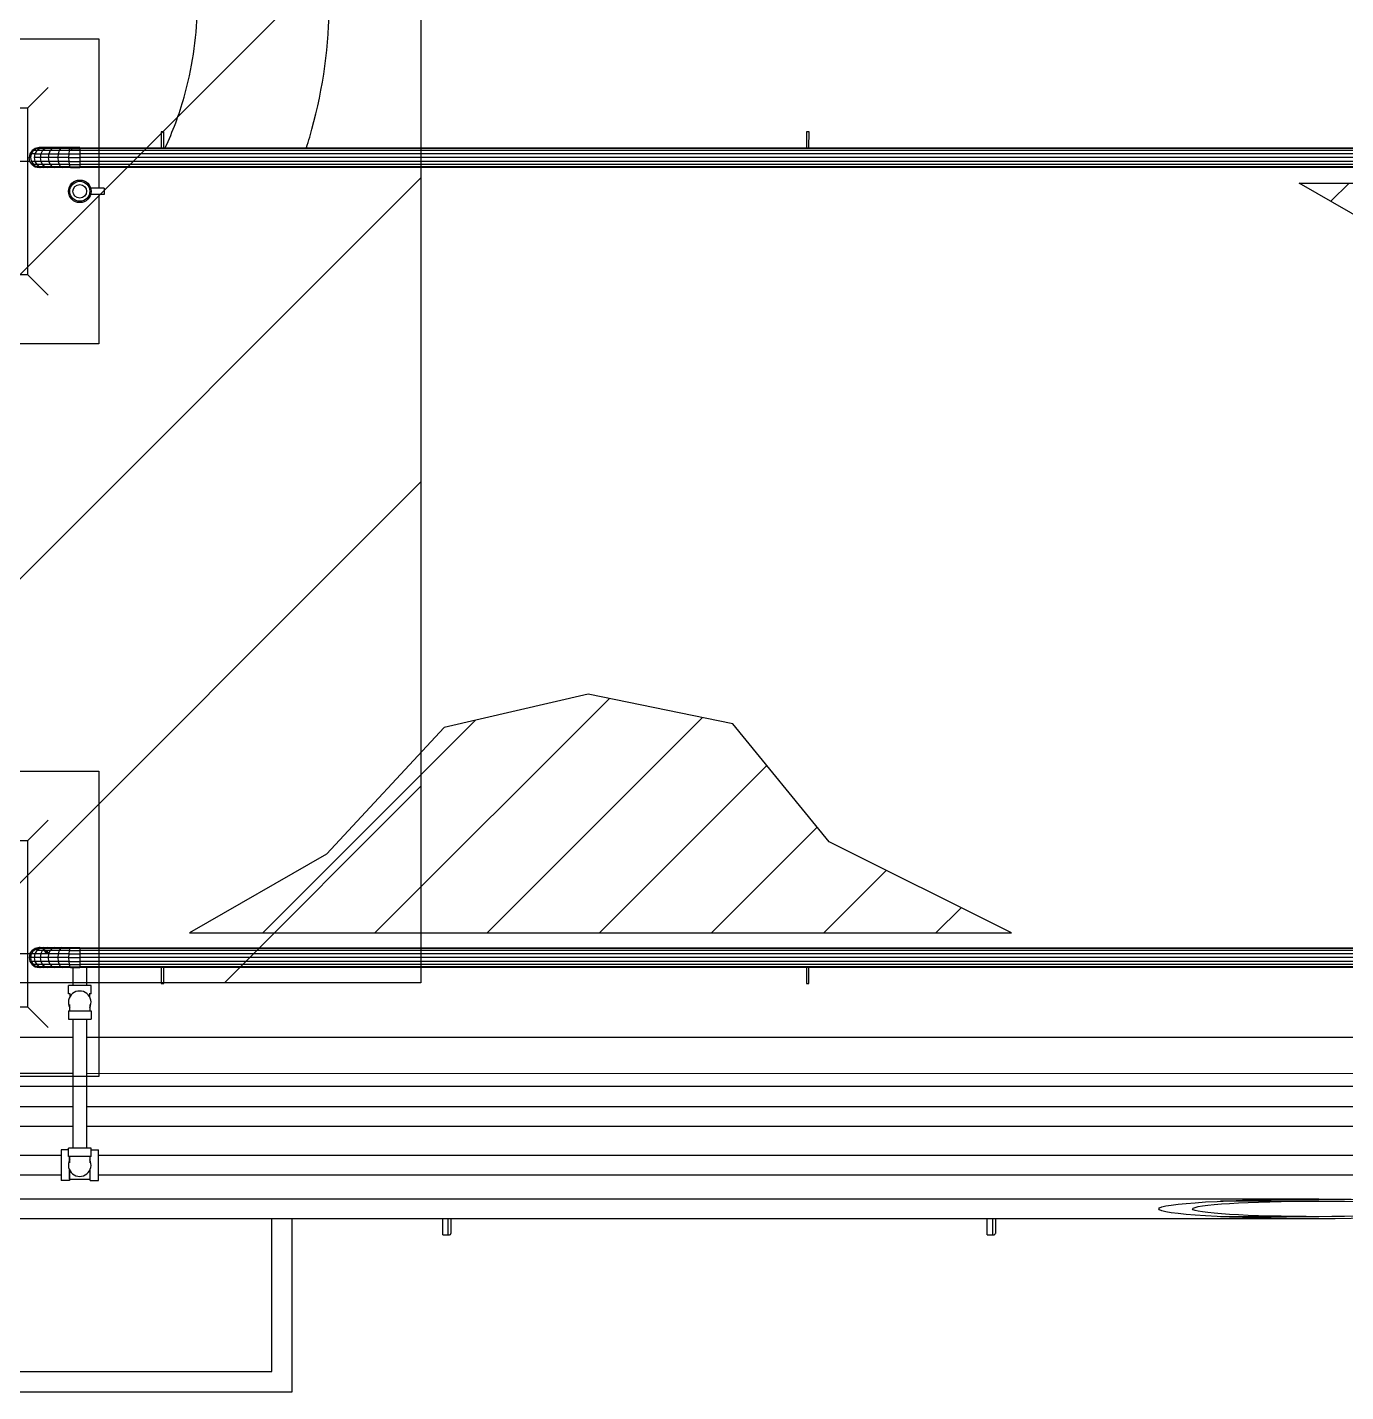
# Model space of a CAD drawing. Header units: metres. Extents: x 0 to 63075, y 0 to 44550.
# Drawn here: x 57703 to 58190, y 36414 to 36917 of the extents above; entities that cross this region are included whole.
import ezdxf

# ---------------------------------------------------------------- set-up
doc = ezdxf.new("R2010")
doc.units = ezdxf.units.M
doc.header["$LTSCALE"] = 75
for name, color, linetype in [('AI-Hatch mob', 7, 'Continuous'), ('GSB', 7, 'Continuous'), ('ML6', 1, 'Continuous'), ('SDM', 7, 'Continuous'), ('SL1', 8, 'Continuous')]:
    doc.layers.add(name, color=color, linetype=linetype)
pattern_1 = [(44.99813, (326091.56, -18363.04), (-137.8813, 137.89033), [])]

# ---------------------------------------------------------------- blocks, each defined once
blk = doc.blocks.new('A$C6bae614f')
at = {"layer": 'SL1'}
h = blk.add_hatch(dxfattribs=at)
h.set_pattern_fill('_USER', color=256, scale=195, angle=44.9981, style=0, pattern_type=0)
h.set_pattern_definition(pattern_1)
h.paths.add_polyline_path([(401544.6, 20273.8), (403565.6, 20273.7), (403117.1, 20050.1), (402880.6, 19759.8), (402524.8, 19687), (402170.7, 19769.5), (401881.8, 20080.2)])
h = blk.add_hatch(dxfattribs=at)
h.set_pattern_fill('_USER', color=256, scale=195, angle=44.9981, style=0, pattern_type=0)
h.set_pattern_definition(pattern_1)
h.paths.add_polyline_path([(398816.9, 18431.2), (400837.8, 18431.1), (400389.3, 18654.8), (400152.9, 18945.1), (399797.1, 19017.9), (399443, 18935.5), (399154.1, 18624.8)])
for p, q in [((397944.6, 20628.5), (398594.6, 20628.4)), ((398594.6, 20628.4), (398594.6, 20260.9)), ((398419.6, 20458.5), (398469.6, 20508.4)), ((398119.6, 20458.5), (398419.6, 20458.5)), ((398419.6, 20048.5), (398419.6, 20458.5)), ((398747.6, 20399.9), (398747.6, 20360.8)), ((398754, 20399.9), (398747.6, 20399.9)), ((398753.9, 20360.8), (398754, 20399.9)), ((400333.6, 20399.9), (400333.6, 20360.8)), ((400340, 20399.9), (400333.6, 20399.9)), ((400339.9, 20360.8), (400340, 20399.9)), ((398430.4, 20353.7), (398425.1, 20345.8)), ((398433.3, 20353.7), (398428.1, 20345.8)), ((398438.3, 20359), (398430.4, 20353.7)), ((398433.3, 20353.7), (398430.4, 20353.7)), ((398441, 20359), (398433.3, 20353.7)), ((398442, 20353.7), (398433.3, 20353.7)), ((398442, 20353.7), (398437.2, 20345.8)), ((398447.6, 20360.8), (398438.3, 20359)), ((398441, 20359), (398438.3, 20359)), ((398450.1, 20360.8), (398441, 20359)), ((398462.1, 20359), (398441, 20359)), ((398449.1, 20359), (398442, 20353.7)), ((398521.5, 20353.7), (398442, 20353.7)), ((398450.1, 20360.8), (398447.6, 20360.8)), ((398457.5, 20360.8), (398449.1, 20359)), ((398457.5, 20360.8), (398450.1, 20360.8)), ((398455.9, 20353.7), (398451.8, 20345.8)), ((398462.1, 20359), (398455.9, 20353.7)), ((398525.4, 20360.8), (398457.5, 20360.8)), ((398469.4, 20360.8), (398462.1, 20359)), ((398523.3, 20359), (398462.1, 20359)), ((398474.5, 20353.7), (398471.2, 20345.8)), ((398479.4, 20359), (398474.5, 20353.7)), ((398485.3, 20360.8), (398479.4, 20359)), ((398496.7, 20353.7), (398494.4, 20345.8)), ((398500.2, 20359), (398496.7, 20353.7)), ((398504.2, 20360.8), (398500.2, 20359)), ((398521.5, 20353.7), (398520.3, 20345.8)), ((398521.5, 20353.7), (398523.3, 20359)), ((398547.6, 20353.7), (398521.5, 20353.7)), ((398525.4, 20360.8), (398523.3, 20359)), ((398523.3, 20359), (398547.6, 20359)), ((398547.6, 20360.8), (398525.4, 20360.8)), ((398529.2, 20353.7), (398527.4, 20359)), ((398547.6, 20360.8), (404568.7, 20360.7)), ((398547.6, 20360.8), (398547.6, 20359)), ((404568.7, 20358.8), (398547.6, 20359)), ((398547.6, 20359), (398547.6, 20345.8)), ((404568.7, 20353.5), (398547.6, 20353.7)), ((398425.5, 20326.5), (398397.6, 20326.5)), ((398425.1, 20345.8), (398423.2, 20336.4)), ((398423.2, 20336.4), (398426.3, 20336.4)), ((398425.1, 20327.1), (398423.2, 20336.4)), ((398437.2, 20345.8), (398425.1, 20345.8)), ((398430.4, 20319.2), (398425.1, 20327.1)), ((398426.3, 20336.4), (398428.1, 20345.8)), ((398428.1, 20344.5), (398426.5, 20336.4)), ((398426.5, 20336.4), (398428.1, 20328.4)), ((398428.9, 20345.8), (398428.1, 20344.5)), ((398428.1, 20328.4), (398432.6, 20321.5)), ((398437.6, 20326.5), (398429.3, 20326.5)), ((398432.6, 20321.5), (398436.1, 20319.2)), ((398437.2, 20345.8), (398435.5, 20336.4)), ((398435.5, 20336.4), (398437.2, 20327.1)), ((398519.9, 20336.4), (398435.5, 20336.4)), ((398437.2, 20345.8), (398451.8, 20345.8)), ((398437.2, 20327.1), (398442, 20319.2)), ((398520.3, 20327.1), (398437.2, 20327.1)), ((398451.8, 20345.8), (398450.3, 20336.4)), ((398450.3, 20336.4), (398451.8, 20327.1)), ((398451.8, 20345.8), (398520.3, 20345.8)), ((398451.8, 20327.1), (398455.9, 20319.2)), ((398471.2, 20345.8), (398470, 20336.4)), ((398470, 20336.4), (398471.2, 20327.1)), ((398471.2, 20327.1), (398474.5, 20319.2)), ((398494.4, 20345.8), (398493.6, 20336.4)), ((398493.6, 20336.4), (398494.4, 20327.1)), ((398494.4, 20327.1), (398496.7, 20319.2)), ((398520.3, 20345.8), (398519.9, 20336.4)), ((398519.9, 20336.4), (398520.3, 20327.1)), ((398519.9, 20336.4), (398547.6, 20336.4)), ((398520.3, 20345.8), (398547.6, 20345.8)), ((398520.3, 20327.1), (398521.5, 20319.2)), ((398520.3, 20327.1), (398547.6, 20327.1)), ((398547.6, 20345.8), (398547.6, 20336.4)), ((404568.7, 20345.6), (398547.6, 20345.8)), ((404568.7, 20336.3), (398547.6, 20336.4)), ((398547.6, 20336.4), (398547.6, 20313.9)), ((404568.7, 20326.9), (398547.6, 20327.1)), ((398433.3, 20319.2), (398430.4, 20319.2)), ((398430.4, 20319.2), (398438.3, 20313.9)), ((398442, 20319.2), (398433.3, 20319.2)), ((398433.3, 20319.2), (398441, 20313.9)), ((398441, 20313.9), (398438.3, 20313.9)), ((398438.3, 20313.9), (398447.6, 20312)), ((398523.3, 20313.9), (398441, 20313.9)), ((398441, 20313.9), (398450.1, 20312)), ((398442, 20319.2), (398449.1, 20313.9)), ((398521.5, 20319.2), (398442, 20319.2)), ((398450.1, 20312), (398447.6, 20312)), ((398449.1, 20313.9), (398457.5, 20312)), ((398457.5, 20312), (398450.1, 20312)), ((398455.9, 20319.2), (398462.1, 20313.9)), ((398525.4, 20312), (398457.5, 20312)), ((398462.1, 20313.9), (398469.4, 20312)), ((398474.5, 20319.2), (398479.4, 20313.9)), ((398479.4, 20313.9), (398485.3, 20312)), ((398496.7, 20319.2), (398500.2, 20313.9)), ((398500.2, 20313.9), (398504.2, 20312)), ((398521.5, 20319.2), (398547.6, 20319.2)), ((398521.5, 20319.2), (398523.3, 20313.9)), ((398523.3, 20313.9), (398525.4, 20312)), ((398523.3, 20313.9), (398547.6, 20313.9)), ((398525.4, 20312), (398547.6, 20312)), ((404568.7, 20319), (398547.6, 20319.2)), ((398547.6, 20313.9), (398547.6, 20312)), ((404568.7, 20313.7), (398547.6, 20313.9)), ((404568.7, 20311.9), (398547.6, 20312)), ((398607.6, 20260.9), (398574.4, 20260.9)), ((398607.6, 20260.9), (398607.6, 20245.9)), ((398607.6, 20245.9), (398574.4, 20245.9)), ((398594.6, 20245.9), (398594.6, 19878.4)), ((398419.6, 20048.5), (398119.6, 20048.5)), ((398419.6, 20048.5), (398469.6, 19998.5)), ((398594.6, 19878.4), (397944.6, 19878.5)), ((397944.6, 18828.5), (398594.6, 18828.4)), ((398594.6, 18828.4), (398594.5, 18078.4)), ((398419.5, 18658.5), (398469.5, 18708.4)), ((398119.5, 18658.5), (398419.5, 18658.5)), ((398419.5, 18248.5), (398419.5, 18658.5)), ((398397.5, 18380.5), (398425.4, 18380.5)), ((398425, 18379.8), (398423.1, 18370.4)), ((398425, 18379.8), (398430.3, 18387.7)), ((398428.1, 18379.8), (398425, 18379.8)), ((398428.1, 18379.8), (398426.3, 18370.4)), ((398520.3, 18379.8), (398428.1, 18379.8)), ((398432.6, 18385.4), (398428.8, 18379.8)), ((398429.3, 18380.5), (398437.5, 18380.5)), ((398438.2, 18393), (398430.3, 18387.7)), ((398430.3, 18387.7), (398433.2, 18387.7)), ((398439.4, 18390), (398432.6, 18385.4)), ((398433.2, 18387.7), (398440.9, 18393)), ((398437.1, 18379.8), (398435.5, 18370.4)), ((398441.9, 18387.7), (398437.1, 18379.8)), ((398447.5, 18394.8), (398438.2, 18393)), ((398440.9, 18393), (398438.2, 18393)), ((398447, 18391.5), (398439.4, 18390)), ((398440.9, 18393), (398450, 18394.8)), ((398449, 18393), (398441.9, 18387.7)), ((398521.4, 18387.7), (398441.9, 18387.7)), ((398450, 18394.8), (398447.5, 18394.8)), ((398452.7, 18393.8), (398448.8, 18394.6)), ((398457.4, 18394.8), (398449, 18393)), ((398462.1, 18393), (398449, 18393)), ((398453.9, 18394.1), (398450, 18394.8)), ((398450, 18394.8), (398525.3, 18394.8)), ((398451.7, 18379.8), (398450.3, 18370.4)), ((398451.7, 18379.8), (398455.9, 18387.7)), ((398452.1, 18380.5), (398465.8, 18380.5)), ((398462.1, 18393), (398455.9, 18387.7)), ((398462.5, 18385.4), (398459.1, 18387.7)), ((398469.4, 18394.8), (398462.1, 18393)), ((398523.2, 18393), (398462.1, 18393)), ((398466.2, 18379.8), (398462.5, 18385.4)), ((398470.1, 18379.8), (398464.8, 18387.7)), ((398471.5, 18380.6), (398466.9, 18387.7)), ((398471.1, 18379.8), (398470, 18370.4)), ((398474.4, 18387.7), (398471.1, 18379.8)), ((398473.8, 18386.3), (398473, 18387.7)), ((398479.4, 18393), (398474.4, 18387.7)), ((398485.2, 18394.8), (398479.4, 18393)), ((398494.4, 18379.8), (398493.6, 18370.4)), ((398496.7, 18387.7), (398494.4, 18379.8)), ((398500.1, 18393), (398496.7, 18387.7)), ((398504.2, 18394.8), (398500.1, 18393)), ((398520.3, 18379.8), (398519.9, 18370.4)), ((398521.4, 18387.7), (398520.3, 18379.8)), ((398520.3, 18379.8), (398547.5, 18379.8)), ((398523.2, 18393), (398521.4, 18387.7)), ((398521.4, 18387.7), (398547.5, 18387.7)), ((398523.2, 18393), (398525.3, 18394.8)), ((398547.5, 18393), (398523.2, 18393)), ((398527.4, 18393), (398525.3, 18394.8)), ((398525.3, 18394.8), (398547.5, 18394.8)), ((398547.5, 18394.8), (404602.5, 18394.6)), ((398547.5, 18394.8), (398547.5, 18393)), ((404602.5, 18392.8), (398547.5, 18393)), ((398547.5, 18393), (398547.5, 18347.9)), ((404602.5, 18387.5), (398547.5, 18387.7)), ((404643.6, 18379.6), (398547.5, 18379.8)), ((398426.3, 18370.4), (398423.1, 18370.4)), ((398423.1, 18370.4), (398425, 18361.1)), ((398425, 18361.1), (398430.3, 18353.2)), ((398428.1, 18361.1), (398425, 18361.1)), ((398435.5, 18370.4), (398426.3, 18370.4)), ((398426.3, 18370.4), (398428.1, 18361.1)), ((398428.1, 18361.1), (398433.2, 18353.2)), ((398437.1, 18361.1), (398428.1, 18361.1)), ((398433.2, 18353.2), (398430.3, 18353.2)), ((398430.3, 18353.2), (398438.2, 18347.9)), ((398441.9, 18353.2), (398433.2, 18353.2)), ((398433.2, 18353.2), (398440.9, 18347.9)), ((398435.5, 18370.4), (398437.1, 18361.1)), ((398519.9, 18370.4), (398435.5, 18370.4)), ((398437.1, 18361.1), (398441.9, 18353.2)), ((398520.3, 18361.1), (398437.1, 18361.1)), ((398440.9, 18347.9), (398438.2, 18347.9)), ((398438.2, 18347.9), (398447.5, 18346)), ((398523.2, 18347.9), (398440.9, 18347.9)), ((398440.9, 18347.9), (398450, 18346)), ((398441.9, 18353.2), (398449, 18347.9)), ((398521.4, 18353.2), (398441.9, 18353.2)), ((398450, 18346), (398447.5, 18346)), ((398449, 18347.9), (398457.4, 18346)), ((398525.3, 18346), (398450, 18346)), ((398450.3, 18370.4), (398451.7, 18361.1)), ((398451.7, 18361.1), (398455.9, 18353.2)), ((398455.9, 18353.2), (398462.1, 18347.9)), ((398462.1, 18347.9), (398469.4, 18346)), ((398470, 18370.4), (398471.1, 18361.1)), ((398471.1, 18361.1), (398474.4, 18353.2)), ((398474.4, 18353.2), (398479.4, 18347.9)), ((398479.4, 18347.9), (398485.2, 18346)), ((398493.6, 18370.4), (398494.4, 18361.1)), ((398494.4, 18361.1), (398496.7, 18353.2)), ((398496.7, 18353.2), (398500.1, 18347.9)), ((398500.1, 18347.9), (398504.2, 18346)), ((398519.9, 18370.4), (398520.3, 18361.1)), ((398519.9, 18370.4), (398547.5, 18370.4)), ((398520.3, 18361.1), (398521.4, 18353.2)), ((398520.3, 18361.1), (398547.5, 18361.1)), ((398521.4, 18353.2), (398547.5, 18353.2)), ((398521.4, 18353.2), (398523.2, 18347.9)), ((398523.2, 18347.9), (398525.3, 18346)), ((398523.2, 18347.9), (398547.5, 18347.9)), ((398525.3, 18346), (398547.5, 18346)), ((398530.8, 18346), (398530.8, 18301.9)), ((404680.8, 18370.2), (398547.5, 18370.4)), ((405185.2, 18360.9), (398547.5, 18361.1)), ((405185.2, 18353), (398547.5, 18353.2)), ((398547.5, 18347.9), (398547.5, 18346)), ((405185.2, 18347.7), (398547.5, 18347.9)), ((405185.2, 18345.8), (398547.5, 18346)), ((398564.2, 18346), (398564.2, 18301.8)), ((398747.5, 18346), (398747.5, 18306.9)), ((398753.9, 18306.9), (398753.9, 18346)), ((400333.5, 18346), (400333.5, 18306.9)), ((400339.9, 18306.9), (400339.9, 18346)), ((398575.4, 18301.8), (398519.7, 18301.9)), ((398519.7, 18281.2), (398519.7, 18301.9)), ((398524.3, 18281.2), (398519.7, 18281.2)), ((398522.9, 18281.2), (398522.9, 18273.4)), ((398575.4, 18281.2), (398570.8, 18281.2)), ((398572.2, 18273.4), (398572.2, 18281.2)), ((398575.4, 18281.2), (398575.4, 18301.8)), ((398747.5, 18306.9), (398753.9, 18306.9)), ((400333.5, 18306.9), (400339.9, 18306.9)), ((398419.5, 18248.5), (398119.5, 18248.5)), ((398419.5, 18248.5), (398469.5, 18198.5)), ((398522.9, 18239.7), (398522.9, 18254.9)), ((398572.2, 18254.9), (398572.2, 18239.7)), ((398519.7, 18239.7), (398575.3, 18239.7)), ((398519.7, 18239.7), (398519.7, 18219.1)), ((398519.7, 18219.1), (398575.3, 18219)), ((398530.8, 18219.1), (398530.8, 17901.9)), ((398564.2, 18219), (398564.2, 17901.8)), ((398575.3, 18239.7), (398575.3, 18219)), ((398319.5, 18174.9), (398530.8, 18174.9)), ((398564.2, 18174.9), (405298, 18174.7)), ((398594.5, 18078.4), (397944.5, 18078.5)), ((398319.5, 18086), (398530.8, 18086)), ((398564.2, 18086), (405298, 18085.8)), ((402719.5, 18053.3), (392169.5, 18053.7)), ((398319.5, 18004.6), (398530.8, 18004.6)), ((398564.2, 18004.6), (405307.9, 18004.4)), ((398319.5, 17956.3), (398530.8, 17956.3)), ((398564.2, 17956.3), (405307.9, 17956.1)), ((398319.5, 17884.6), (398501.5, 17884.6)), ((398501.5, 17898.2), (398501.5, 17822.7)), ((398519.7, 17898.2), (398501.5, 17898.2)), ((398575.3, 17901.8), (398519.7, 17901.9)), ((398519.7, 17881.2), (398519.7, 17901.9)), ((398575.3, 17881.2), (398519.7, 17881.2)), ((398522.2, 17871.9), (398522.2, 17881.2)), ((398522.1, 17881.2), (398522.1, 17871.8)), ((398522.9, 17866), (398522.9, 17881.2)), ((398572.2, 17881.2), (398572.2, 17866)), ((398572.9, 17871.9), (398572.9, 17881.2)), ((398575.3, 17881.2), (398575.3, 17901.8)), ((398575.3, 17898.2), (398593.5, 17898.2)), ((398593.5, 17822.7), (398593.5, 17898.2)), ((398593.5, 17884.6), (405427.9, 17884.4)), ((398522.1, 17849.1), (398522.1, 17822.7)), ((398522.2, 17825.9), (398522.2, 17849)), ((398572.9, 17822.7), (398572.9, 17849)), ((398319.5, 17836.3), (398501.5, 17836.3)), ((398522.1, 17822.7), (398501.5, 17822.7)), ((398522.2, 17825.9), (398572.9, 17825.9)), ((398572.9, 17822.7), (398593.5, 17822.7)), ((398593.5, 17836.3), (405427.9, 17836.1)), ((401593.4, 17776.8), (392471.1, 17777.1)), ((401593.4, 17771.7), (401351.7, 17771.7)), ((401593.4, 17728.6), (392471.1, 17728.9)), ((399019.5, 17353.4), (399019.5, 17728.6)), ((399069.5, 17303.4), (399069.5, 17728.6)), ((399439.6, 17689.1), (399439.6, 17728.6)), ((399453, 17689.1), (399453, 17728.6)), ((399459.4, 17728.6), (399459.4, 17692.2)), ((400778.3, 17689), (400778.3, 17728.6)), ((400791.7, 17689), (400791.7, 17728.6)), ((400798, 17728.6), (400798, 17692.2)), ((401593.4, 17733.6), (401351.7, 17733.6)), ((399439.6, 17689.1), (399456.2, 17689.1)), ((400778.3, 17689), (400794.8, 17689)), ((397519.5, 17353.5), (399019.5, 17353.4)), ((397469.5, 17303.5), (399069.5, 17303.4))]:
    blk.add_line(p, q, dxfattribs=at)
for points in [[(401544.6, 20273.8), (403565.6, 20273.7), (403117.1, 20050.1), (402880.6, 19759.8), (402524.8, 19687), (402170.7, 19769.5), (401881.8, 20080.2)], [(398816.9, 18431.2), (400837.8, 18431.1), (400389.3, 18654.8), (400152.9, 18945.1), (399797.1, 19017.9), (399443, 18935.5), (399154.1, 18624.8)]]:
    blk.add_lwpolyline(points, close=True, dxfattribs=at)
for radius in [27.8, 24.6, 16.7]:
    blk.add_circle((398547.6, 20253.5), radius, dxfattribs=at)
for centre, start, end in [((398547.5, 18260.4), 332.3538, 207.6424), ((398547.5, 17860.4), 152.3538, 27.6425)]:
    blk.add_arc(centre, 27.8, start, end, dxfattribs=at)
for major_axis in [(-393.8, 0), (-310.9, 0)]:
    blk.add_ellipse((401593.4, 17752.7), major_axis=major_axis, ratio=0.061275, dxfattribs=at)
for centre in [(399456.2, 17692.2), (400794.8, 17692.2)]:
    blk.add_ellipse(centre, major_axis=(3.17, 0), ratio=0.999159, start_param=4.712389, end_param=6.283185, dxfattribs=at)
for points, knots in [([(398757.8, 20360.8), (398776.3, 20400.3), (398791.8, 20442), (398804.1, 20485.1), (398823.7, 20553.9), (398834.8, 20626.4), (398836.9, 20699.3)], [5.7874428, 5.7874428, 5.7874428, 5.7874428, 5.9656525, 5.9656525, 5.9656525, 6.2503781, 6.2503781, 6.2503781, 6.2503781]), ([(399104.8, 20360.8), (399107.6, 20369.5), (399110.2, 20378.1), (399112.8, 20386.9), (399142.4, 20487.8), (399158.6, 20593.4), (399160.8, 20699.3)], [5.9299375, 5.9299375, 5.9299375, 5.9299375, 5.9561043, 5.9561043, 5.9561043, 6.2591504, 6.2591504, 6.2591504, 6.2591504])]:
    blk.add_open_spline(points, degree=3, knots=knots, dxfattribs=at)
blk = doc.blocks.new('zw$15D4')
at = {"layer": 'ML6', "xscale": 0.2502808837766805, "yscale": 0.2502808837766805, "zscale": 0.2502808837766805}
blk.add_blockref('A$C6bae614f', (-85544.74, -3177.34), dxfattribs=at)

msp = doc.modelspace()

# ---------------------------------------------------------------- hatches: boundary and pattern name
at = {"layer": 'AI-Hatch mob'}
h = msp.add_hatch(dxfattribs=at)
h.set_pattern_fill('ANSI31', color=256, scale=25)
h.set_pattern_definition([(45, (-7584.785, -59.206), (-56.1266, 56.1266), [])])
h.paths.add_polyline_path([(57848.38, 38156.14), (57038.46, 38156.14), (57038.46, 36564.59), (57848.38, 36564.59)])

# ---------------------------------------------------------------- linework, layer by layer
at = {"layer": 'SDM'}
msp.add_lwpolyline([(57038.46, 38156.14), (57848.38, 38156.14), (57848.38, 36564.59), (57038.46, 36564.59)], close=True, dxfattribs=at)

# ---------------------------------------------------------------- block references
at = {"layer": 'GSB', "xscale": 0.6000000000000068, "yscale": 0.6000000000000068, "zscale": 0.6000000000000068}
msp.add_blockref('zw$15D4', (49200, 35721.63), dxfattribs=at)

doc.saveas('drawing.dxf')
